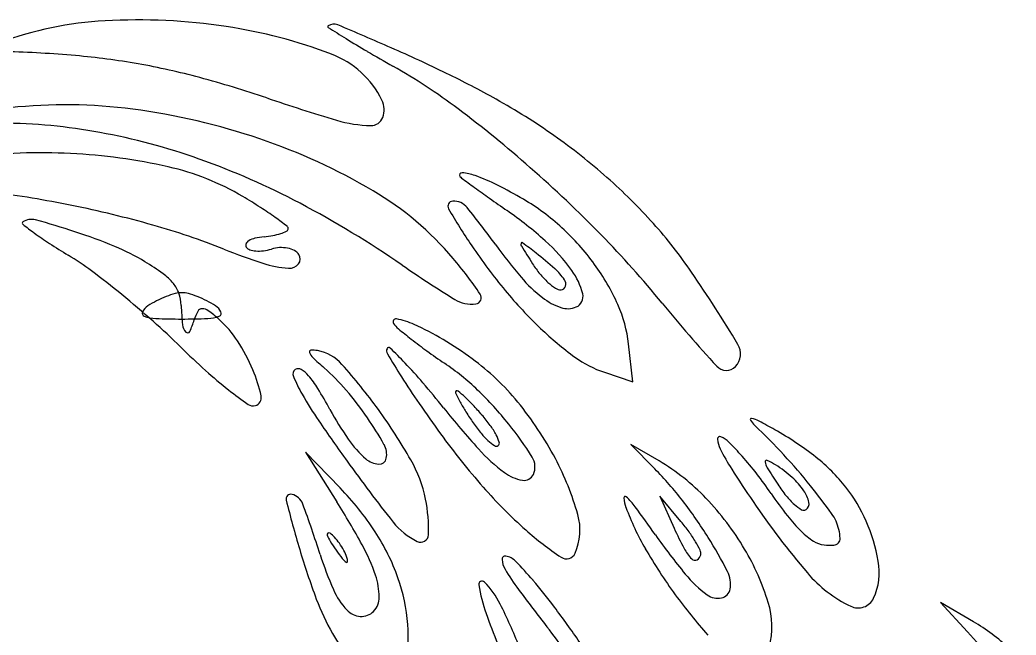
# Model space of a CAD drawing. Header units: millimetres. Extents: x 56222 to 3066687, y -650199 to -121287.
# Drawn here: x 140544.293 to 140548.586, y -185733.291 to -185730.639 of the extents above; entities that cross this region are included whole.
import ezdxf

# ---------------------------------------------------------------- set-up
doc = ezdxf.new("R2010")
doc.units = ezdxf.units.MM
doc.header["$MEASUREMENT"] = 0
doc.layers.add('$TD_AUDIT_GENERATED_(A0BDF17)', color=32, linetype='Continuous', lineweight=30)

msp = doc.modelspace()

# ---------------------------------------------------------------- linework, layer by layer
at = {"layer": '$TD_AUDIT_GENERATED_(A0BDF17)', "linetype": 'Continuous', "lineweight": 25, "ltscale": 2}
for p, q in [((140546.9344, -185732.1991), (140546.9158, -185732.0362)), ((140546.8119, -185732.1583), (140546.9344, -185732.1991)), ((140545.6723, -185732.6565), (140545.5229, -185732.5018)), ((140545.5229, -185732.5018), (140545.6585, -185732.7172)), ((140547.0472, -185732.5405), (140546.9262, -185732.4691)), ((140546.9262, -185732.4691), (140547.0288, -185732.5743)), ((140547.1417, -185732.8017), (140547.0501, -185732.6925)), ((140547.0501, -185732.6925), (140547.112, -185732.8298)), ((140548.4023, -185733.2331), (140548.2603, -185733.1503)), ((140548.2603, -185733.1503), (140548.3759, -185733.2768))]:
    msp.add_line(p, q, dxfattribs=at)
for centre, radius, start, end in [((140544.7474, -185732.2285), 1.5876, 93.1786, 109.9671), ((140544.8006, -185733.1869), 2.5475, 81.398, 93.1786), ((140544.8522, -185732.8462), 2.203, 69.1817, 81.398), ((140545.6233, -185730.6683), 0.00383, 124.2695, 237.68), ((140545.6455, -185730.7009), 0.0432, 67.2657, 124.2696), ((140551.9244, -185720.7086), 11.7894, 237.6802, 238.12023), ((140539.2155, -185746.0465), 16.6816, 66.40422, 67.26572), ((140547.8477, -185727.2632), 4.0704, 238.1203, 239.6223), ((140544.1266, -185735.4271), 4.6517, 84.9952, 88.7019), ((140550.0327, -185723.5356), 8.3913, 239.62227, 240.4966), ((140543.3902, -185736.4889), 6.2519, 63.99946, 66.40419), ((140544.2621, -185733.8798), 3.0984, 79.9691, 84.9952), ((140545.4923, -185731.1628), 0.4019, 26.1646, 69.1817), ((140544.2607, -185733.888), 3.1068, 74.9506, 79.9691), ((140544.6313, -185733.0813), 2.5767, 53.028, 60.4965), ((140544.1603, -185734.91), 4.4953, 60.9201, 63.9995), ((140543.8463, -185735.4291), 4.7026, 71.2721, 74.9506), ((140548.1678, -185722.6822), 8.7569, 251.27215, 253.33841), ((140545.7699, -185731.0264), 0.0926, 338.8445, 26.1647), ((140545.0057, -185733.3899), 2.7559, 54.8002, 60.9202), ((140544.4889, -185733.2232), 2.218, 82.4945, 96.1564), ((140544.4046, -185733.8627), 2.863, 71.2121, 82.4944), ((140543.029, -185735.2097), 5.2408, 48.637, 53.028), ((140544.2012, -185733.4814), 2.3969, 79.5195, 89.7135), ((140545.8157, -185730.5413), 0.5534, 253.3384, 268.833), ((140545.8056, -185731.0402), 0.0544, 268.8331, 338.8446), ((140544.1244, -185733.8966), 2.8191, 70.4932, 79.5195), ((140544.4795, -185733.6427), 2.6307, 59.5066, 71.212), ((140545.0724, -185733.2954), 2.6403, 48.4802, 54.8002), ((140544.384, -185733.768), 2.556, 87.1473, 96.9186), ((140544.3889, -185733.6701), 2.458, 77.2435, 87.1472), ((140543.9846, -185734.2915), 3.238, 62.0997, 70.4933), ((140544.6865, -185732.3557), 1.1104, 59.3045, 77.2435), ((140546.1974, -185731.3082), 0.0101, 85.1605, 214.3631), ((140546.1797, -185731.5172), 0.2198, 70.1818, 85.1605), ((140542.7654, -185735.5091), 5.6397, 44.3627, 48.637), ((140546.2131, -185731.2975), 0.0291, 214.3633, 233.8201), ((140557.7578, -185715.5121), 19.5856, 233.81989, 234.02203), ((140545.9517, -185732.15), 0.8925, 63.4297, 70.1818), ((140545.1804, -185733.1734), 2.4774, 41.9596, 48.4802), ((140543.6012, -185735.9318), 4.585, 78.494, 82.8367), ((140545.1322, -185732.5342), 1.3443, 40.1623, 59.5065), ((140550.4304, -185725.6056), 7.1129, 234.02205, 234.66468), ((140545.5134, -185733.0263), 1.8722, 59.5502, 63.4297), ((140543.9075, -185733.6679), 2.6364, 57.3597, 59.3045), ((140546.1592, -185731.4426), 0.0222, 92.1437, 210.0137), ((140546.1612, -185731.4962), 0.0759, 39.2053, 92.1437), ((140553.6762, -185721.0275), 12.7248, 234.66469, 235.08043), ((140545.9642, -185732.2595), 0.9828, 47.4488, 59.5501), ((140543.5539, -185736.164), 4.822, 74.2134, 78.494), ((140544.557, -185732.6538), 1.4321, 54.2889, 57.3597), ((140543.3992, -185735.3971), 4.4891, 55.5293, 62.0998), ((140548.4106, -185730.142), 2.6223, 210.0137, 214.1283), ((140543.6245, -185733.5655), 3.3495, 35.7335, 39.2053), ((140545.3989, -185732.8841), 1.7352, 48.153, 55.0805), ((140544.3089, -185731.5153), 0.00614, 124.2698, 231.6831), ((140544.3423, -185731.5643), 0.0654, 74.6724, 124.2697), ((140543.3812, -185735.0708), 3.7012, 71.9295, 74.6724), ((140544.1342, -185733.242), 2.1565, 52.6081, 54.2889), ((140545.39, -185730.1474), 1.7497, 231.683, 233.7197), ((140543.7917, -185733.8129), 2.378, 67.4906, 71.9295), ((140544.0151, -185734.5327), 3.1267, 68.2912, 74.2134), ((140545.3476, -185731.3414), 0.2292, 287.4556, 294.1443), ((140545.4362, -185731.539), 0.0126, 294.1441, 349.2696), ((140545.436, -185731.5389), 0.0129, 349.2697, 52.6081), ((140545.9115, -185732.3169), 1.0606, 36.0202, 47.4488), ((140545.5414, -185732.8488), 1.9919, 34.2804, 41.9596), ((140545.1684, -185730.4492), 1.3752, 233.7198, 237.0056), ((140545.294, -185731.6169), 0.0299, 120.1995, 154.9069), ((140545.3271, -185731.6738), 0.0957, 102.9458, 120.1995), ((140545.3801, -185731.9043), 0.3322, 96.1147, 102.9457), ((140545.2929, -185731.0902), 0.4865, 276.1147, 280.6996), ((140545.3294, -185731.2834), 0.2899, 280.6995, 287.4557), ((140546.4564, -185731.6037), 0.00443, 52.8131, 161.7756), ((140543.2272, -185735.86), 5.3471, 52.0276, 52.813), ((140546.0302, -185732.1791), 0.7888, 35.6633, 48.1531), ((140543.6594, -185734.6348), 4.3892, 39.2047, 44.3627), ((140546.0188, -185729.1394), 2.9369, 237.0057, 238.8687), ((140544.3447, -185732.4784), 0.9335, 58.5672, 67.4905), ((140546.1488, -185729.1734), 2.6417, 248.2912, 252.1489), ((140545.2801, -185731.6104), 0.0145, 154.9071, 214.2698), ((140545.292, -185731.6023), 0.0289, 214.2697, 251.9469), ((140545.3183, -185731.5217), 0.1136, 251.947, 265.565), ((140545.3219, -185731.4747), 0.1608, 265.565, 277.2229), ((140545.3153, -185731.4227), 0.2132, 277.2229, 286.6609), ((140545.4195, -185731.7709), 0.1502, 93.0488, 106.6609), ((140545.419, -185731.7615), 0.1408, 78.7585, 93.0488), ((140545.4245, -185731.734), 0.1128, 62.8222, 78.7586), ((140545.4524, -185731.6797), 0.0517, 34.2697, 62.8221), ((140548.3222, -185730.2019), 2.5155, 214.1282, 219.6062), ((140548.0853, -185730.3561), 2.1458, 215.7335, 220.4444), ((140546.465, -185731.6065), 0.0135, 161.7754, 212.0489), ((140556.687, -185725.2069), 12.0734, 212.04895, 212.48051), ((140543.8688, -185732.6991), 1.2217, 53.1398, 58.8686), ((140544.1864, -185732.7374), 1.237, 54.2361, 58.5672), ((140545.4672, -185731.6696), 0.0337, 320.505, 34.2697), ((140544.7361, -185732.8686), 1.8627, 34.2195, 40.1623), ((140545.4938, -185732.9561), 1.6633, 48.4362, 52.0276), ((140542.2229, -185734.8944), 3.9655, 50.7568, 53.1398), ((140545.4834, -185731.2395), 0.4712, 252.149, 265.9689), ((140545.4539, -185731.6585), 0.051, 265.9689, 320.5052), ((140549.2651, -185726.8526), 5.8752, 235.52932, 238.16916), ((140546.8857, -185731.4464), 0.4547, 212.4805, 219.255), ((140546.4251, -185731.9058), 0.2596, 34.2696, 48.4362), ((140546.4271, -185731.8943), 0.3003, 14.3302, 35.6633), ((140545.9945, -185732.2566), 0.9581, 24.027, 36.0202), ((140541.5255, -185735.5862), 6.852, 31.18824, 34.28042), ((140544.7688, -185731.9288), 0.2405, 39.6588, 54.2361), ((140546.9211, -185731.3485), 0.6161, 220.4444, 232.372), ((140546.8016, -185731.5151), 0.346, 219.255, 227.5684), ((140546.7452, -185731.5768), 0.2625, 227.5683, 236.5792), ((140546.6126, -185731.778), 0.0327, 343.0842, 34.2697), ((140544.8507, -185731.8609), 0.1342, 18.7212, 39.6589), ((140547.8442, -185730.5974), 1.8951, 219.6061, 226.38), ((140546.6228, -185731.7622), 0.0403, 236.5792, 272.5523), ((140546.6237, -185731.7814), 0.0211, 272.5523, 343.0841), ((140542, -185735.1672), 4.3177, 48.4061, 50.7568), ((140545.0652, -185732.2144), 0.4078, 116.7396, 122.8725), ((140545.0916, -185732.2667), 0.4663, 111.1937, 116.7397), ((140545.0701, -185732.2113), 0.4069, 105.4728, 111.1936), ((140544.99, -185731.9221), 0.1068, 89.9999, 105.4727), ((140544.8022, -185731.8773), 0.1853, 2.2845, 18.7212), ((140544.99, -185731.9221), 0.1068, 74.527, 89.9999), ((140544.91, -185732.2113), 0.4069, 68.8061, 74.527), ((140544.8885, -185732.2667), 0.4663, 63.26, 68.8061), ((140544.9148, -185732.2144), 0.4078, 57.1273, 63.2601), ((140546.2391, -185731.7272), 0.1377, 238.1691, 277.5211), ((140546.2536, -185731.8365), 0.0275, 277.5211, 34.2195), ((140546.7156, -185731.615), 0.2796, 232.372, 250.8644), ((140546.6709, -185731.832), 0.0487, 293.369, 14.3302), ((140544.833, -185731.9034), 0.0134, 153.1821, 248.8061), ((140544.8794, -185731.9269), 0.0654, 122.8724, 153.1822), ((140546.2887, -185731.818), 1.3023, 182.2845, 185.9518), ((140545.2122, -185731.9808), 0.1753, 150.9177, 163.9599), ((140545.0783, -185731.9063), 0.022, 91.0061, 150.9177), ((140545.0787, -185731.9273), 0.0431, 53.3719, 91.0061), ((140544.6968, -185732.4411), 0.6832, 48.359, 53.3718), ((140545.1006, -185731.9269), 0.0654, 26.8176, 57.1274), ((140545.1471, -185731.9034), 0.0134, 291.1937, 26.8176), ((140546.654, -185731.7927), 0.0914, 250.8644, 293.3689), ((140546.3427, -185732.1014), 0.5769, 6.4898, 24.027), ((140551.8721, -185727.9356), 6.2092, 219.20466, 222.52071), ((140544.8844, -185731.7708), 0.1557, 248.8062, 267.6754), ((140542.7892, -185734.2781), 3.1289, 45.4136, 48.4061), ((140544.99, -185729.1696), 2.759, 267.6754, 269.9999), ((140544.99, -185729.1696), 2.759, 269.9999, 272.3244), ((140544.7533, -185731.8488), 0.3022, 333.8182, 343.9598), ((140545.0956, -185731.7708), 0.1557, 272.3244, 291.1936), ((140544.8464, -185732.2727), 0.458, 33.0127, 48.359), ((140545.913, -185731.9406), 0.0124, 79.5162, 214.2697), ((140545.8541, -185732.2591), 0.3364, 65.7732, 79.5162), ((140545.0487, -185731.9473), 0.0556, 185.9517, 222.0848), ((140545.0152, -185731.9776), 0.0104, 222.085, 333.8183), ((140545.9946, -185731.885), 0.1112, 214.2696, 230.2384), ((140547.4128, -185730.1805), 2.3285, 230.2384, 231.9891), ((140545.4916, -185733.0647), 1.2197, 59.1757, 65.7732), ((140547.5477, -185730.9085), 1.4653, 226.3799, 233.9068), ((140544.5614, -185732.4579), 0.7979, 22.8859, 33.0126), ((140547.4006, -185730.1961), 2.3087, 231.9891, 234.1027), ((140545.3026, -185733.3813), 1.5885, 53.7634, 59.1757), ((140547.2562, -185729.7462), 3.2344, 225.4136, 228.0273), ((140545.547, -185732.0705), 0.00708, 94.3317, 201.0377), ((140545.5551, -185732.1768), 0.1136, 79.7699, 94.3316), ((140545.5424, -185732.2468), 0.1848, 41.5986, 79.7701), ((140545.8971, -185732.0663), 0.0243, 155.9872, 210.9845), ((140545.8826, -185732.0599), 0.00848, 45.6853, 155.9871), ((140544.0719, -185733.9145), 2.6005, 43.6879, 45.6852), ((140547.8867, -185729.5245), 3.1378, 234.1028, 235.7822), ((140547.3199, -185732.0787), 0.0787, 316.4983, 31.1882), ((140545.5937, -185732.0526), 0.0571, 201.0377, 226.592), ((140546.8117, -185730.765), 1.8295, 226.592, 228.6798), ((140550.8006, -185729.1218), 5.7439, 210.98457, 212.1385), ((140545.6055, -185732.9681), 1.0761, 39.3128, 53.7634), ((140546.9598, -185731.715), 0.4673, 233.9067, 251.5482), ((140546.3585, -185730.7442), 1.8921, 228.0274, 231.9325), ((140544.706, -185732.3969), 0.6409, 12.3104, 22.8859), ((140545.493, -185732.1665), 0.0239, 124.2697, 202.9425), ((140545.4926, -185732.1659), 0.0232, 58.8822, 124.2697), ((140545.4353, -185732.2607), 0.134, 40.9305, 58.8821), ((140544.9776, -185732.8512), 0.9483, 40.4926, 48.6798), ((140543.7559, -185733.8329), 2.5738, 36.0292, 41.5986), ((140544.4667, -185733.5373), 2.0545, 40.4752, 43.6879), ((140545.5008, -185733.0329), 1.105, 46.2318, 55.7823), ((140547.3366, -185732.0945), 0.0556, 222.5207, 316.4983), ((140546.1631, -185731.8828), 0.7516, 202.9425, 209.5015), ((140545.2312, -185732.4377), 0.4042, 31.2472, 40.9306), ((140548.6926, -185730.4461), 3.2545, 212.1385, 214.5696), ((140546.5261, -185730.5302), 2.1639, 231.9325, 234.7076), ((140543.7931, -185733.3103), 2.0863, 28.3771, 31.2472), ((140544.6067, -185733.1679), 1.436, 34.4935, 40.4926), ((140542.6634, -185735.0762), 4.4251, 38.6652, 40.4752), ((140546.1762, -185732.2443), 0.00666, 124.2697, 205.2842), ((140546.1767, -185732.245), 0.00749, 49.5907, 124.2697), ((140545.5885, -185732.9359), 0.9149, 47.1322, 49.5908), ((140545.2194, -185733.3267), 1.5118, 38.6814, 46.2319), ((140545.2976, -185732.2678), 0.0354, 286.0953, 12.3104), ((140546.868, -185731.4839), 1.5616, 209.5016, 214.4493), ((140546.9285, -185731.889), 0.8386, 205.2843, 207.9019), ((140546.8006, -185731.9567), 0.6939, 207.9019, 211.8696), ((140545.7152, -185732.7994), 0.7286, 43.2944, 47.1322), ((140545.2998, -185733.2184), 1.4712, 27.8821, 39.3128), ((140545.2972, -185732.2663), 0.0369, 234.7074, 286.0954), ((140546.808, -185731.6817), 1.3403, 208.3771, 214.8028), ((140543.9775, -185733.6717), 2.2998, 29.5897, 36.0291), ((140550.8759, -185728.9416), 5.9059, 214.56968, 216.12581), ((140549.216, -185729.8331), 3.967, 218.6652, 222.0238), ((140547.3649, -185731.6058), 1.3584, 211.8695, 214.2697), ((140545.2334, -185733.2533), 1.3906, 40.9285, 43.2945), ((140553.0747, -185727.2263), 9.0881, 214.44931, 215.79368), ((140544.5097, -185733.2345), 1.5536, 29.5149, 34.4935), ((140546.7888, -185731.9984), 0.6613, 214.2697, 219.203), ((140545.7774, -185732.7817), 0.6706, 36.0539, 40.9285), ((140547.4446, -185732.3616), 0.00469, 78.0015, 212.684), ((140547.5474, -185732.2957), 0.1268, 212.6843, 226.4106), ((140547.4194, -185732.4803), 0.126, 62.3237, 78.0016), ((140546.3316, -185734.5544), 2.468, 60.5228, 62.3237), ((140546.0468, -185732.5855), 0.3373, 27.9019, 36.0539), ((140545.212, -185733.3326), 1.5214, 32.1245, 38.6815), ((140545.5359, -185734.4087), 2.7906, 42.7522, 46.4106), ((140546.851, -185733.6354), 1.4125, 51.8685, 60.5229), ((140546.0829, -185732.1857), 0.4573, 214.8028, 229.131), ((140548.7826, -185730.4696), 3.3143, 216.1258, 221.1998), ((140546.5482, -185732.1947), 0.3508, 219.203, 227.1323), ((140546.4702, -185732.2787), 0.2361, 227.1322, 235.9489), ((140546.1573, -185732.527), 0.2123, 18.4114, 27.9019), ((140547.309, -185732.4459), 0.0103, 67.1423, 185.6195), ((140547.4177, -185732.4352), 0.1195, 185.6196, 206.5689), ((140547.2691, -185732.5406), 0.1132, 45.3042, 67.1423), ((140545.7851, -185732.5125), 0.0881, 349.2698, 29.5149), ((140546.8311, -185731.9822), 0.7566, 222.0239, 233.4856), ((140546.3459, -185732.4626), 0.0142, 235.9487, 304.2695), ((140546.3468, -185732.4639), 0.0125, 304.2696, 18.4113), ((140548.1419, -185732.073), 0.9293, 206.5689, 212.7269), ((140546.4446, -185733.3739), 1.2854, 41.6257, 45.3042), ((140551.7993, -185728.146), 7.5158, 215.79367, 218.29487), ((140545.8452, -185732.4604), 0.0941, 229.131, 266.1682), ((140545.841, -185732.5232), 0.0312, 266.1683, 349.2696), ((140545.4755, -185732.8211), 0.5771, 11.5932, 29.5896), ((140546.4332, -185732.5658), 0.0793, 335.9871, 32.1246), ((140545.5038, -185733.1105), 1.2404, 15.8713, 27.8821), ((140546.5687, -185733.3512), 0.9414, 43.6933, 59.4463), ((140546.3266, -185733.4787), 1.4432, 37.7159, 41.6256), ((140547.5107, -185732.5436), 0.0063, 65.5253, 186.2896), ((140547.5646, -185732.5376), 0.0606, 186.2896, 211.7979), ((140547.3912, -185732.806), 0.2946, 57.5236, 65.5253), ((140545.6464, -185734.3066), 2.6401, 38.9385, 42.7522), ((140547.2485, -185733.1291), 0.7687, 38.2221, 51.8685), ((140545.8807, -185733.6941), 1.6038, 37.7379, 44.2857), ((140552.9493, -185728.9835), 6.6438, 212.72706, 214.16974), ((140550.462, -185730.7413), 3.4697, 211.7979, 213.1959), ((140547.2498, -185733.0282), 0.558, 48.3675, 57.5236), ((140546.4897, -185732.4433), 0.1829, 233.4855, 260.0176), ((140546.4656, -185732.5803), 0.0438, 260.0176, 335.9871), ((140546.0387, -185733.7014), 1.8072, 34.4129, 37.7158), ((140547.4122, -185732.8455), 0.3135, 34.2697, 48.3675), ((140544.7453, -185733.552), 1.2889, 33.2552, 44.0052), ((140547.8548, -185731.2818), 2.0812, 221.1997, 228.3898), ((140548.065, -185732.3096), 0.6052, 213.196, 218.9693), ((140547.55, -185732.7516), 0.1468, 12.9793, 34.2697), ((140545.731, -185734.2382), 2.5313, 35.5285, 38.9385), ((140547.334, -185733.0617), 0.6599, 23.3326, 38.2221), ((140545.4605, -185732.7047), 0.0209, 75.8392, 193.996), ((140550.0596, -185731.5583), 4.7607, 193.9959, 196.6406), ((140545.4492, -185732.7492), 0.0668, 20.1, 75.8393), ((140545.4186, -185732.8327), 0.6351, 357.663, 11.5933), ((140546.9016, -185732.6994), 0.00617, 46.9092, 185.2759), ((140547.0564, -185732.6851), 0.1616, 185.2758, 199.9934), ((140546.6936, -185732.9217), 0.3107, 36.2573, 46.9091), ((140545.6124, -185733.9018), 1.9431, 32.0679, 37.7379), ((140546.3671, -185733.5438), 1.2202, 30.7241, 43.6932), ((140550.4445, -185730.6838), 3.6165, 214.1698, 220.2995), ((140549.1565, -185731.5656), 1.972, 214.4129, 217.8921), ((140547.8461, -185732.4867), 0.3236, 218.9692, 228.1939), ((140540.2874, -185734.6381), 5.5634, 17.7299, 20.1), ((140542.5312, -185734.6863), 3.6956, 28.8777, 32.1956), ((140547.9509, -185732.3596), 1.1134, 199.9934, 210.14), ((140539.2289, -185738.3965), 9.5678, 35.36334, 36.25715), ((140547.7631, -185732.5795), 0.1991, 228.194, 239.3219), ((140547.6706, -185732.7353), 0.0179, 239.322, 304.2697), ((140547.6638, -185732.7253), 0.03, 304.2697, 12.9794), ((140546.4608, -185732.8384), 0.2455, 335.9872, 15.8714), ((140546.5158, -185733.3264), 0.8166, 36.03, 39.9746), ((140548.1167, -185732.3748), 0.6544, 217.8921, 225.8111), ((140547.6324, -185732.8805), 0.1949, 13.2761, 35.5285), ((140547.2082, -185733.116), 0.7969, 10.4076, 23.3326), ((140545.0445, -185733.3558), 0.9311, 19.5383, 33.2552), ((140546.1354, -185732.6182), 0.2991, 218.2949, 244.1864), ((140547.3971, -185731.7971), 1.392, 228.3898, 236.3292), ((140548.5127, -185732.1986), 1.5364, 204.2605, 207.9017), ((140547.9109, -185732.5865), 0.3593, 225.8111, 236.5432), ((140547.6067, -185732.8866), 0.2213, 3.3088, 13.2761), ((140545.6243, -185732.8579), 0.00731, 125.8557, 199.6641), ((140545.748, -185732.8137), 0.1387, 199.664, 211.6785), ((140545.6247, -185732.8584), 0.00794, 56.2976, 125.8557), ((140545.5709, -185732.939), 0.1048, 41.9284, 56.2976), ((140546.307, -185732.4687), 0.7955, 211.6785, 214.9773), ((140545.4425, -185733.0543), 0.2773, 34.9773, 41.9283), ((140546.0197, -185732.8573), 0.0335, 244.1864, 357.6631), ((140549.6318, -185731.0136), 3.1887, 215.3633, 219.1766), ((140546.7209, -185733.1772), 0.563, 30.8178, 36.0301), ((140545.5542, -185733.9382), 2.0118, 27.2658, 32.0679), ((140547.7674, -185732.8037), 0.0988, 236.5433, 264.5795), ((140547.8011, -185732.8753), 0.0266, 315.9809, 3.3089), ((140548.7846, -185731.9394), 3.43, 196.6405, 200.4102), ((140546.3792, -185732.4182), 0.8837, 214.9774, 217.916), ((140545.4211, -185733.0693), 0.3035, 28.2167, 34.9772), ((140545.4931, -185733.0306), 0.2218, 19.6639, 28.2167), ((140545.0699, -185733.2861), 0.7964, 18.5161, 28.8777), ((140548.9814, -185731.7613), 2.3051, 210.1401, 216.0276), ((140547.3206, -185732.8298), 0.1875, 207.9017, 225.0396), ((140546.7791, -185733.1425), 0.4954, 25.9917, 30.8178), ((140547.1968, -185732.9389), 0.0306, 349.2697, 25.9918), ((140546.5174, -185733.4544), 1.0453, 16.8876, 30.724), ((140547.7858, -185732.6096), 0.2938, 264.5795, 272.7491), ((140547.7984, -185732.8727), 0.0304, 272.7491, 315.9809), ((140547.0684, -185732.4701), 1.5557, 197.73, 203.6604), ((140545.7391, -185732.9168), 0.0723, 217.916, 236.2976), ((140545.7011, -185732.9737), 0.00388, 236.2979, 359.7357), ((140545.653, -185732.9735), 0.0519, 359.7355, 19.6639), ((140546.384, -185732.9638), 0.0137, 79.2697, 184.834), ((140546.47, -185732.9565), 0.1001, 184.8339, 210.2066), ((140546.3717, -185733.0287), 0.0798, 44.4749, 79.2697), ((140545.237, -185734.1428), 1.67, 40.6586, 44.4749), ((140546.6479, -185732.9217), 0.0407, 236.3291, 335.9871), ((140547.2019, -185732.9486), 0.0196, 225.0397, 297.1396), ((140547.197, -185732.9389), 0.0305, 297.1396, 349.2697), ((140547.7323, -185733.0198), 0.2641, 334.8543, 10.4076), ((140547.1732, -185732.5472), 0.9138, 210.2066, 216.7831), ((140547.2378, -185733.0705), 0.1177, 349.2697, 27.2658), ((140545.5263, -185733.1333), 0.3151, 1.117, 18.5161), ((140545.1869, -185733.3052), 0.7799, 4.4542, 19.5383), ((140546.2841, -185733.0727), 0.0144, 45.0911, 189.4922), ((140544.8598, -185734.4667), 2.1671, 36.7537, 40.6586), ((140547.5513, -185732.709), 0.5049, 219.1766, 234.0645), ((140548.1156, -185732.6588), 0.5628, 220.2996, 244.5284), ((140545.929, -185732.9693), 0.3118, 203.6604, 223.1827), ((140546.9753, -185732.9571), 0.7152, 189.4921, 199.6143), ((140546.0405, -185733.317), 0.3595, 26.3582, 45.0911), ((140554.9909, -185726.7024), 10.6748, 216.78314, 217.869), ((140547.306, -185733.0834), 0.0483, 281.9248, 349.2697), ((140546.4955, -185732.7912), 0.9876, 200.4102, 209.9348), ((140545.756, -185733.1288), 0.0853, 315.1704, 1.1171), ((140548.9412, -185731.7905), 2.2554, 216.0277, 221.7013), ((140547.3001, -185733.0556), 0.0768, 234.0646, 281.9247), ((140547.905, -185733.1009), 0.0732, 244.5285, 334.8543), ((140545.7659, -185733.1225), 0.088, 223.1827, 265.957), ((140545.7648, -185733.1375), 0.0729, 265.9571, 315.1704), ((140543.9083, -185734.3735), 2.7391, 22.1653, 26.3582), ((140542.1197, -185736.5131), 5.587, 34.8283, 36.7536), ((140547.1707, -185733.2561), 0.3626, 346.4143, 16.8876), ((140549.0903, -185732.2034), 2.9605, 199.6143, 205.0905), ((140545.352, -185733.2923), 0.6143, 346.4144, 4.4541), ((140542.3247, -185736.5517), 5.3702, 34.9719, 37.869), ((140547.9856, -185733.9472), 0.8267, 46.3728, 59.7339), ((140546.1781, -185732.9739), 0.6213, 209.9349, 222.4398), ((140524.7361, -185754.8836), 32.0265, 41.8678, 42.42746)]:
    msp.add_arc(centre, radius, start, end, dxfattribs=at)

doc.saveas('drawing.dxf')
